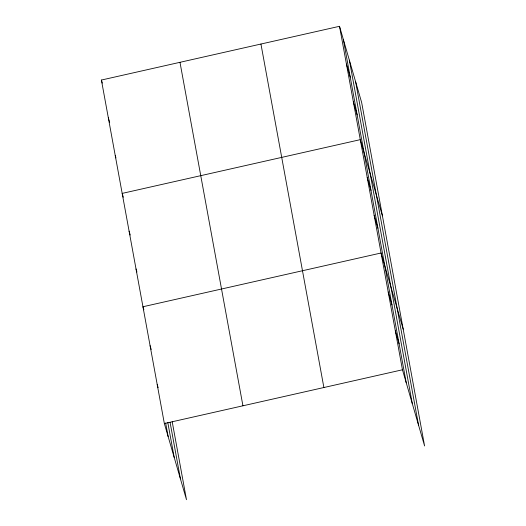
<?xml version="1.0" encoding="UTF-8"?>
<svg xmlns="http://www.w3.org/2000/svg" width="526" height="526" viewBox="0 0 526 526"><rect width="100%" height="100%" fill="white"/><g stroke="black" fill="none" stroke-linecap="round" stroke-linejoin="round"><path stroke-width="0.79" d="M172.219 421.845L186.487 499.7L164.355 423.535L101.406 80.044L339.513 26.3L361.645 102.465L424.594 445.956L402.462 369.785L339.513 26.3M164.355 423.535L402.462 369.785M346.443 64.087L350.231 77.125M353.367 101.866L357.154 114.905M382.415 215.818L360.29 139.653L122.183 193.397L123.294 197.23M367.214 177.433L371.001 190.471M374.137 215.219L377.924 228.258M403.192 329.171L381.061 252.999L142.954 306.75L143.848 309.814M388.195 291.93L391.982 304.968M395.328 330.861L399.116 343.899M101.406 80.044L102.3 83.115M108.336 117.831L109.671 122.433M115.26 155.611L115.924 157.912M129.107 231.177L130.218 235.017M136.03 268.964L136.918 272.034M150.088 345.674L151.199 349.514M157.221 384.605L158.116 387.675M355.596 81.635L418.538 425.12M349.356 60.174L412.305 403.659M343.307 39.338L406.25 382.823M260.942 44.039L323.885 387.524M179.984 62.311L242.933 405.796M170.095 422.463L180.431 478.87M167.787 422.45L174.198 457.403M165.67 423.068L168.142 436.573"/></g></svg>
